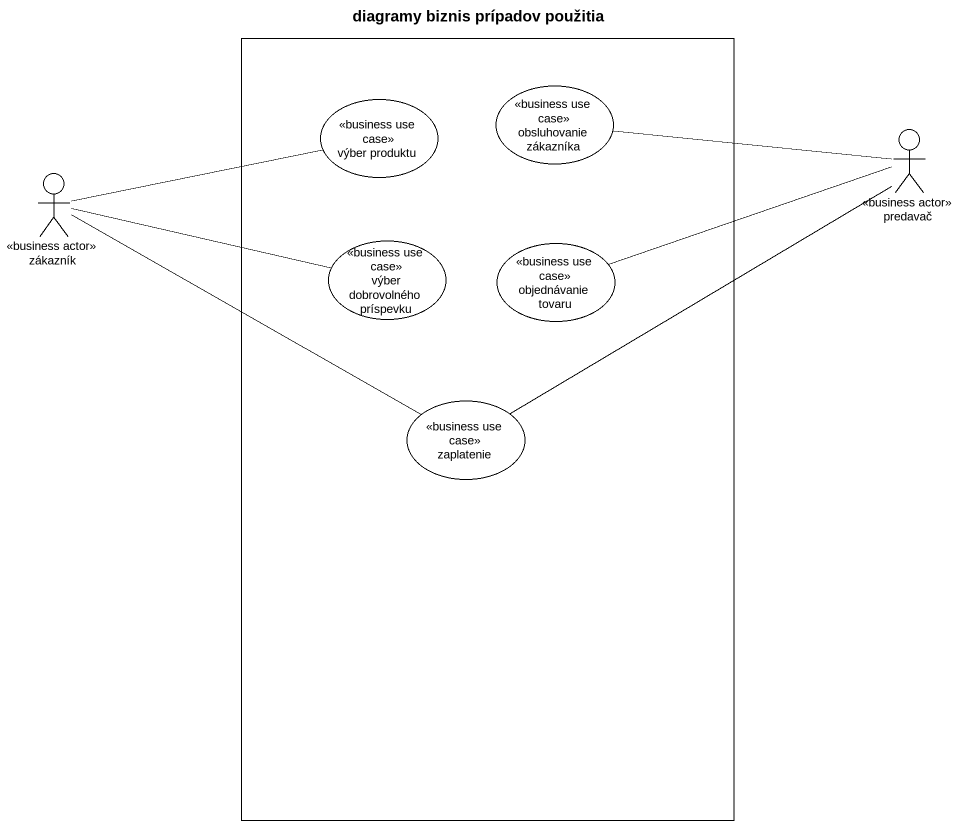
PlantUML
@startuml
title diagramy biznis prípadov použitia
rectangle " " as rectangle1 {
  usecase "výber produktu" as výber_produktu <<business use case>>
  usecase "obsluhovanie zákazníka" as obsluhovanie_zákazníka <<business use case>>
  usecase "výber dobrovolného príspevku" as výber_dobrovolného_príspevku <<business use case>>
  usecase "objednávanie tovaru" as objednávanie_tovaru <<business use case>>
  usecase zaplatenie <<business use case>>
}
actor predavač <<business actor>>
actor zákazník <<business actor>>
obsluhovanie_zákazníka -right- predavač
predavač -left- zaplatenie
zákazník -right- výber_produktu
zákazník -right- výber_dobrovolného_príspevku
zákazník -right- zaplatenie
objednávanie_tovaru -right- predavač
@enduml
